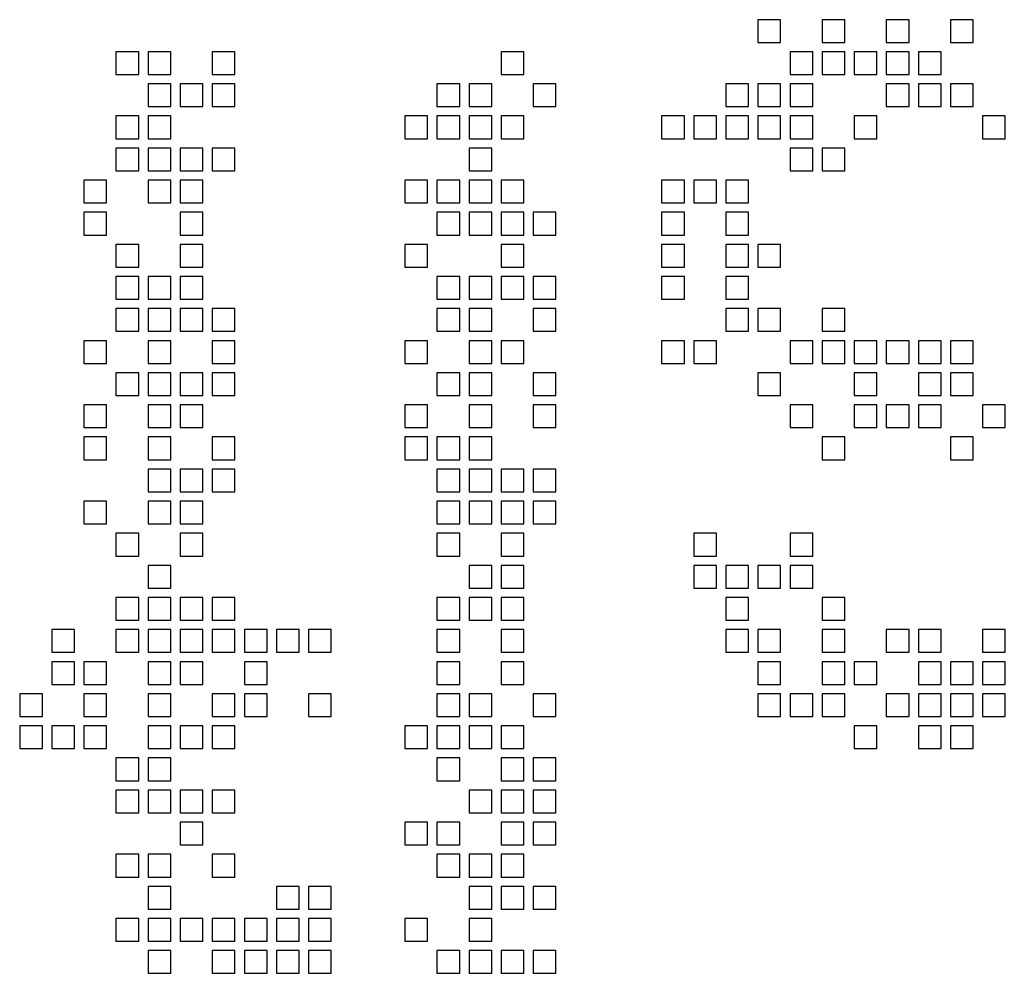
# Model space of a CAD drawing. Header units: millimetres. Extents: x 1 to 486, y 0 to 36.
# Drawn here: x 0.65 to 31.35, y -0.35 to 29.35 of the extents above; entities that cross this region are included whole.
import ezdxf

# ---------------------------------------------------------------- set-up
doc = ezdxf.new("R2010")
doc.units = ezdxf.units.MM

msp = doc.modelspace()

# ---------------------------------------------------------------- linework, layer by layer
for points in [[(23.646, 29.354), (23.646, 28.646), (24.354, 28.646), (24.354, 29.354)], [(25.646, 29.354), (25.646, 28.646), (26.354, 28.646), (26.354, 29.354)], [(27.646, 29.354), (27.646, 28.646), (28.354, 28.646), (28.354, 29.354)], [(29.646, 29.354), (29.646, 28.646), (30.354, 28.646), (30.354, 29.354)], [(3.646, 28.354), (3.646, 27.646), (4.354, 27.646), (4.354, 28.354)], [(4.646, 28.354), (4.646, 27.646), (5.354, 27.646), (5.354, 28.354)], [(6.646, 28.354), (6.646, 27.646), (7.354, 27.646), (7.354, 28.354)], [(15.646, 28.354), (15.646, 27.646), (16.354, 27.646), (16.354, 28.354)], [(24.646, 28.354), (24.646, 27.646), (25.354, 27.646), (25.354, 28.354)], [(25.646, 28.354), (25.646, 27.646), (26.354, 27.646), (26.354, 28.354)], [(25.646, 28.354), (25.646, 27.646), (26.354, 27.646), (26.354, 28.354)], [(26.646, 28.354), (26.646, 27.646), (27.354, 27.646), (27.354, 28.354)], [(27.646, 28.354), (27.646, 27.646), (28.354, 27.646), (28.354, 28.354)], [(28.646, 28.354), (28.646, 27.646), (29.354, 27.646), (29.354, 28.354)], [(4.646, 27.354), (4.646, 26.646), (5.354, 26.646), (5.354, 27.354)], [(5.646, 27.354), (5.646, 26.646), (6.354, 26.646), (6.354, 27.354)], [(5.646, 27.354), (5.646, 26.646), (6.354, 26.646), (6.354, 27.354)], [(6.646, 27.354), (6.646, 26.646), (7.354, 26.646), (7.354, 27.354)], [(13.646, 27.354), (13.646, 26.646), (14.354, 26.646), (14.354, 27.354)], [(14.646, 27.354), (14.646, 26.646), (15.354, 26.646), (15.354, 27.354)], [(16.646, 27.354), (16.646, 26.646), (17.354, 26.646), (17.354, 27.354)], [(16.646, 27.354), (16.646, 26.646), (17.354, 26.646), (17.354, 27.354)], [(22.646, 27.354), (22.646, 26.646), (23.354, 26.646), (23.354, 27.354)], [(23.646, 27.354), (23.646, 26.646), (24.354, 26.646), (24.354, 27.354)], [(23.646, 27.354), (23.646, 26.646), (24.354, 26.646), (24.354, 27.354)], [(24.646, 27.354), (24.646, 26.646), (25.354, 26.646), (25.354, 27.354)], [(24.646, 27.354), (24.646, 26.646), (25.354, 26.646), (25.354, 27.354)], [(27.646, 27.354), (27.646, 26.646), (28.354, 26.646), (28.354, 27.354)], [(27.646, 27.354), (27.646, 26.646), (28.354, 26.646), (28.354, 27.354)], [(28.646, 27.354), (28.646, 26.646), (29.354, 26.646), (29.354, 27.354)], [(28.646, 27.354), (28.646, 26.646), (29.354, 26.646), (29.354, 27.354)], [(29.646, 27.354), (29.646, 26.646), (30.354, 26.646), (30.354, 27.354)], [(29.646, 27.354), (29.646, 26.646), (30.354, 26.646), (30.354, 27.354)], [(3.646, 26.354), (3.646, 25.646), (4.354, 25.646), (4.354, 26.354)], [(3.646, 26.354), (3.646, 25.646), (4.354, 25.646), (4.354, 26.354)], [(4.646, 26.354), (4.646, 25.646), (5.354, 25.646), (5.354, 26.354)], [(12.646, 26.354), (12.646, 25.646), (13.354, 25.646), (13.354, 26.354)], [(13.646, 26.354), (13.646, 25.646), (14.354, 25.646), (14.354, 26.354)], [(14.646, 26.354), (14.646, 25.646), (15.354, 25.646), (15.354, 26.354)], [(15.646, 26.354), (15.646, 25.646), (16.354, 25.646), (16.354, 26.354)], [(15.646, 26.354), (15.646, 25.646), (16.354, 25.646), (16.354, 26.354)], [(20.646, 26.354), (20.646, 25.646), (21.354, 25.646), (21.354, 26.354)], [(21.646, 26.354), (21.646, 25.646), (22.354, 25.646), (22.354, 26.354)], [(22.646, 26.354), (22.646, 25.646), (23.354, 25.646), (23.354, 26.354)], [(23.646, 26.354), (23.646, 25.646), (24.354, 25.646), (24.354, 26.354)], [(24.646, 26.354), (24.646, 25.646), (25.354, 25.646), (25.354, 26.354)], [(26.646, 26.354), (26.646, 25.646), (27.354, 25.646), (27.354, 26.354)], [(30.646, 26.354), (30.646, 25.646), (31.354, 25.646), (31.354, 26.354)], [(30.646, 26.354), (30.646, 25.646), (31.354, 25.646), (31.354, 26.354)], [(3.646, 25.354), (3.646, 24.646), (4.354, 24.646), (4.354, 25.354)], [(3.646, 25.354), (3.646, 24.646), (4.354, 24.646), (4.354, 25.354)], [(4.646, 25.354), (4.646, 24.646), (5.354, 24.646), (5.354, 25.354)], [(5.646, 25.354), (5.646, 24.646), (6.354, 24.646), (6.354, 25.354)], [(5.646, 25.354), (5.646, 24.646), (6.354, 24.646), (6.354, 25.354)], [(6.646, 25.354), (6.646, 24.646), (7.354, 24.646), (7.354, 25.354)], [(14.646, 25.354), (14.646, 24.646), (15.354, 24.646), (15.354, 25.354)], [(14.646, 25.354), (14.646, 24.646), (15.354, 24.646), (15.354, 25.354)], [(24.646, 25.354), (24.646, 24.646), (25.354, 24.646), (25.354, 25.354)], [(25.646, 25.354), (25.646, 24.646), (26.354, 24.646), (26.354, 25.354)], [(2.646, 24.354), (2.646, 23.646), (3.354, 23.646), (3.354, 24.354)], [(4.646, 24.354), (4.646, 23.646), (5.354, 23.646), (5.354, 24.354)], [(5.646, 24.354), (5.646, 23.646), (6.354, 23.646), (6.354, 24.354)], [(12.646, 24.354), (12.646, 23.646), (13.354, 23.646), (13.354, 24.354)], [(13.646, 24.354), (13.646, 23.646), (14.354, 23.646), (14.354, 24.354)], [(14.646, 24.354), (14.646, 23.646), (15.354, 23.646), (15.354, 24.354)], [(15.646, 24.354), (15.646, 23.646), (16.354, 23.646), (16.354, 24.354)], [(20.646, 24.354), (20.646, 23.646), (21.354, 23.646), (21.354, 24.354)], [(20.646, 24.354), (20.646, 23.646), (21.354, 23.646), (21.354, 24.354)], [(21.646, 24.354), (21.646, 23.646), (22.354, 23.646), (22.354, 24.354)], [(22.646, 24.354), (22.646, 23.646), (23.354, 23.646), (23.354, 24.354)], [(22.646, 24.354), (22.646, 23.646), (23.354, 23.646), (23.354, 24.354)], [(22.646, 24.354), (22.646, 23.646), (23.354, 23.646), (23.354, 24.354)], [(2.646, 23.354), (2.646, 22.646), (3.354, 22.646), (3.354, 23.354)], [(5.646, 23.354), (5.646, 22.646), (6.354, 22.646), (6.354, 23.354)], [(13.646, 23.354), (13.646, 22.646), (14.354, 22.646), (14.354, 23.354)], [(14.646, 23.354), (14.646, 22.646), (15.354, 22.646), (15.354, 23.354)], [(15.646, 23.354), (15.646, 22.646), (16.354, 22.646), (16.354, 23.354)], [(15.646, 23.354), (15.646, 22.646), (16.354, 22.646), (16.354, 23.354)], [(15.646, 23.354), (15.646, 22.646), (16.354, 22.646), (16.354, 23.354)], [(16.646, 23.354), (16.646, 22.646), (17.354, 22.646), (17.354, 23.354)], [(20.646, 23.354), (20.646, 22.646), (21.354, 22.646), (21.354, 23.354)], [(22.646, 23.354), (22.646, 22.646), (23.354, 22.646), (23.354, 23.354)], [(22.646, 23.354), (22.646, 22.646), (23.354, 22.646), (23.354, 23.354)], [(22.646, 23.354), (22.646, 22.646), (23.354, 22.646), (23.354, 23.354)], [(3.646, 22.354), (3.646, 21.646), (4.354, 21.646), (4.354, 22.354)], [(3.646, 22.354), (3.646, 21.646), (4.354, 21.646), (4.354, 22.354)], [(5.646, 22.354), (5.646, 21.646), (6.354, 21.646), (6.354, 22.354)], [(5.646, 22.354), (5.646, 21.646), (6.354, 21.646), (6.354, 22.354)], [(5.646, 22.354), (5.646, 21.646), (6.354, 21.646), (6.354, 22.354)], [(12.646, 22.354), (12.646, 21.646), (13.354, 21.646), (13.354, 22.354)], [(12.646, 22.354), (12.646, 21.646), (13.354, 21.646), (13.354, 22.354)], [(15.646, 22.354), (15.646, 21.646), (16.354, 21.646), (16.354, 22.354)], [(20.646, 22.354), (20.646, 21.646), (21.354, 21.646), (21.354, 22.354)], [(20.646, 22.354), (20.646, 21.646), (21.354, 21.646), (21.354, 22.354)], [(22.646, 22.354), (22.646, 21.646), (23.354, 21.646), (23.354, 22.354)], [(23.646, 22.354), (23.646, 21.646), (24.354, 21.646), (24.354, 22.354)], [(3.646, 21.354), (3.646, 20.646), (4.354, 20.646), (4.354, 21.354)], [(4.646, 21.354), (4.646, 20.646), (5.354, 20.646), (5.354, 21.354)], [(5.646, 21.354), (5.646, 20.646), (6.354, 20.646), (6.354, 21.354)], [(5.646, 21.354), (5.646, 20.646), (6.354, 20.646), (6.354, 21.354)], [(13.646, 21.354), (13.646, 20.646), (14.354, 20.646), (14.354, 21.354)], [(14.646, 21.354), (14.646, 20.646), (15.354, 20.646), (15.354, 21.354)], [(15.646, 21.354), (15.646, 20.646), (16.354, 20.646), (16.354, 21.354)], [(16.646, 21.354), (16.646, 20.646), (17.354, 20.646), (17.354, 21.354)], [(16.646, 21.354), (16.646, 20.646), (17.354, 20.646), (17.354, 21.354)], [(20.646, 21.354), (20.646, 20.646), (21.354, 20.646), (21.354, 21.354)], [(20.646, 21.354), (20.646, 20.646), (21.354, 20.646), (21.354, 21.354)], [(22.646, 21.354), (22.646, 20.646), (23.354, 20.646), (23.354, 21.354)], [(3.646, 20.354), (3.646, 19.646), (4.354, 19.646), (4.354, 20.354)], [(4.646, 20.354), (4.646, 19.646), (5.354, 19.646), (5.354, 20.354)], [(5.646, 20.354), (5.646, 19.646), (6.354, 19.646), (6.354, 20.354)], [(6.646, 20.354), (6.646, 19.646), (7.354, 19.646), (7.354, 20.354)], [(13.646, 20.354), (13.646, 19.646), (14.354, 19.646), (14.354, 20.354)], [(13.646, 20.354), (13.646, 19.646), (14.354, 19.646), (14.354, 20.354)], [(14.646, 20.354), (14.646, 19.646), (15.354, 19.646), (15.354, 20.354)], [(16.646, 20.354), (16.646, 19.646), (17.354, 19.646), (17.354, 20.354)], [(22.646, 20.354), (22.646, 19.646), (23.354, 19.646), (23.354, 20.354)], [(23.646, 20.354), (23.646, 19.646), (24.354, 19.646), (24.354, 20.354)], [(23.646, 20.354), (23.646, 19.646), (24.354, 19.646), (24.354, 20.354)], [(23.646, 20.354), (23.646, 19.646), (24.354, 19.646), (24.354, 20.354)], [(23.646, 20.354), (23.646, 19.646), (24.354, 19.646), (24.354, 20.354)], [(25.646, 20.354), (25.646, 19.646), (26.354, 19.646), (26.354, 20.354)], [(2.646, 19.354), (2.646, 18.646), (3.354, 18.646), (3.354, 19.354)], [(4.646, 19.354), (4.646, 18.646), (5.354, 18.646), (5.354, 19.354)], [(4.646, 19.354), (4.646, 18.646), (5.354, 18.646), (5.354, 19.354)], [(6.646, 19.354), (6.646, 18.646), (7.354, 18.646), (7.354, 19.354)], [(6.646, 19.354), (6.646, 18.646), (7.354, 18.646), (7.354, 19.354)], [(12.646, 19.354), (12.646, 18.646), (13.354, 18.646), (13.354, 19.354)], [(14.646, 19.354), (14.646, 18.646), (15.354, 18.646), (15.354, 19.354)], [(15.646, 19.354), (15.646, 18.646), (16.354, 18.646), (16.354, 19.354)], [(20.646, 19.354), (20.646, 18.646), (21.354, 18.646), (21.354, 19.354)], [(21.646, 19.354), (21.646, 18.646), (22.354, 18.646), (22.354, 19.354)], [(24.646, 19.354), (24.646, 18.646), (25.354, 18.646), (25.354, 19.354)], [(25.646, 19.354), (25.646, 18.646), (26.354, 18.646), (26.354, 19.354)], [(25.646, 19.354), (25.646, 18.646), (26.354, 18.646), (26.354, 19.354)], [(26.646, 19.354), (26.646, 18.646), (27.354, 18.646), (27.354, 19.354)], [(27.646, 19.354), (27.646, 18.646), (28.354, 18.646), (28.354, 19.354)], [(28.646, 19.354), (28.646, 18.646), (29.354, 18.646), (29.354, 19.354)], [(29.646, 19.354), (29.646, 18.646), (30.354, 18.646), (30.354, 19.354)], [(3.646, 18.354), (3.646, 17.646), (4.354, 17.646), (4.354, 18.354)], [(4.646, 18.354), (4.646, 17.646), (5.354, 17.646), (5.354, 18.354)], [(5.646, 18.354), (5.646, 17.646), (6.354, 17.646), (6.354, 18.354)], [(6.646, 18.354), (6.646, 17.646), (7.354, 17.646), (7.354, 18.354)], [(13.646, 18.354), (13.646, 17.646), (14.354, 17.646), (14.354, 18.354)], [(13.646, 18.354), (13.646, 17.646), (14.354, 17.646), (14.354, 18.354)], [(14.646, 18.354), (14.646, 17.646), (15.354, 17.646), (15.354, 18.354)], [(16.646, 18.354), (16.646, 17.646), (17.354, 17.646), (17.354, 18.354)], [(16.646, 18.354), (16.646, 17.646), (17.354, 17.646), (17.354, 18.354)], [(23.646, 18.354), (23.646, 17.646), (24.354, 17.646), (24.354, 18.354)], [(23.646, 18.354), (23.646, 17.646), (24.354, 17.646), (24.354, 18.354)], [(26.646, 18.354), (26.646, 17.646), (27.354, 17.646), (27.354, 18.354)], [(26.646, 18.354), (26.646, 17.646), (27.354, 17.646), (27.354, 18.354)], [(28.646, 18.354), (28.646, 17.646), (29.354, 17.646), (29.354, 18.354)], [(29.646, 18.354), (29.646, 17.646), (30.354, 17.646), (30.354, 18.354)], [(29.646, 18.354), (29.646, 17.646), (30.354, 17.646), (30.354, 18.354)], [(2.646, 17.354), (2.646, 16.646), (3.354, 16.646), (3.354, 17.354)], [(4.646, 17.354), (4.646, 16.646), (5.354, 16.646), (5.354, 17.354)], [(4.646, 17.354), (4.646, 16.646), (5.354, 16.646), (5.354, 17.354)], [(4.646, 17.354), (4.646, 16.646), (5.354, 16.646), (5.354, 17.354)], [(5.646, 17.354), (5.646, 16.646), (6.354, 16.646), (6.354, 17.354)], [(12.646, 17.354), (12.646, 16.646), (13.354, 16.646), (13.354, 17.354)], [(14.646, 17.354), (14.646, 16.646), (15.354, 16.646), (15.354, 17.354)], [(16.646, 17.354), (16.646, 16.646), (17.354, 16.646), (17.354, 17.354)], [(24.646, 17.354), (24.646, 16.646), (25.354, 16.646), (25.354, 17.354)], [(24.646, 17.354), (24.646, 16.646), (25.354, 16.646), (25.354, 17.354)], [(26.646, 17.354), (26.646, 16.646), (27.354, 16.646), (27.354, 17.354)], [(26.646, 17.354), (26.646, 16.646), (27.354, 16.646), (27.354, 17.354)], [(27.646, 17.354), (27.646, 16.646), (28.354, 16.646), (28.354, 17.354)], [(27.646, 17.354), (27.646, 16.646), (28.354, 16.646), (28.354, 17.354)], [(28.646, 17.354), (28.646, 16.646), (29.354, 16.646), (29.354, 17.354)], [(30.646, 17.354), (30.646, 16.646), (31.354, 16.646), (31.354, 17.354)], [(30.646, 17.354), (30.646, 16.646), (31.354, 16.646), (31.354, 17.354)], [(2.646, 16.354), (2.646, 15.646), (3.354, 15.646), (3.354, 16.354)], [(4.646, 16.354), (4.646, 15.646), (5.354, 15.646), (5.354, 16.354)], [(6.646, 16.354), (6.646, 15.646), (7.354, 15.646), (7.354, 16.354)], [(12.646, 16.354), (12.646, 15.646), (13.354, 15.646), (13.354, 16.354)], [(13.646, 16.354), (13.646, 15.646), (14.354, 15.646), (14.354, 16.354)], [(14.646, 16.354), (14.646, 15.646), (15.354, 15.646), (15.354, 16.354)], [(14.646, 16.354), (14.646, 15.646), (15.354, 15.646), (15.354, 16.354)], [(14.646, 16.354), (14.646, 15.646), (15.354, 15.646), (15.354, 16.354)], [(25.646, 16.354), (25.646, 15.646), (26.354, 15.646), (26.354, 16.354)], [(29.646, 16.354), (29.646, 15.646), (30.354, 15.646), (30.354, 16.354)], [(4.646, 15.354), (4.646, 14.646), (5.354, 14.646), (5.354, 15.354)], [(4.646, 15.354), (4.646, 14.646), (5.354, 14.646), (5.354, 15.354)], [(5.646, 15.354), (5.646, 14.646), (6.354, 14.646), (6.354, 15.354)], [(6.646, 15.354), (6.646, 14.646), (7.354, 14.646), (7.354, 15.354)], [(13.646, 15.354), (13.646, 14.646), (14.354, 14.646), (14.354, 15.354)], [(14.646, 15.354), (14.646, 14.646), (15.354, 14.646), (15.354, 15.354)], [(15.646, 15.354), (15.646, 14.646), (16.354, 14.646), (16.354, 15.354)], [(16.646, 15.354), (16.646, 14.646), (17.354, 14.646), (17.354, 15.354)], [(2.646, 14.354), (2.646, 13.646), (3.354, 13.646), (3.354, 14.354)], [(4.646, 14.354), (4.646, 13.646), (5.354, 13.646), (5.354, 14.354)], [(5.646, 14.354), (5.646, 13.646), (6.354, 13.646), (6.354, 14.354)], [(13.646, 14.354), (13.646, 13.646), (14.354, 13.646), (14.354, 14.354)], [(14.646, 14.354), (14.646, 13.646), (15.354, 13.646), (15.354, 14.354)], [(15.646, 14.354), (15.646, 13.646), (16.354, 13.646), (16.354, 14.354)], [(16.646, 14.354), (16.646, 13.646), (17.354, 13.646), (17.354, 14.354)], [(3.646, 13.354), (3.646, 12.646), (4.354, 12.646), (4.354, 13.354)], [(3.646, 13.354), (3.646, 12.646), (4.354, 12.646), (4.354, 13.354)], [(5.646, 13.354), (5.646, 12.646), (6.354, 12.646), (6.354, 13.354)], [(5.646, 13.354), (5.646, 12.646), (6.354, 12.646), (6.354, 13.354)], [(13.646, 13.354), (13.646, 12.646), (14.354, 12.646), (14.354, 13.354)], [(13.646, 13.354), (13.646, 12.646), (14.354, 12.646), (14.354, 13.354)], [(15.646, 13.354), (15.646, 12.646), (16.354, 12.646), (16.354, 13.354)], [(21.646, 13.354), (21.646, 12.646), (22.354, 12.646), (22.354, 13.354)], [(24.646, 13.354), (24.646, 12.646), (25.354, 12.646), (25.354, 13.354)], [(4.646, 12.354), (4.646, 11.646), (5.354, 11.646), (5.354, 12.354)], [(4.646, 12.354), (4.646, 11.646), (5.354, 11.646), (5.354, 12.354)], [(14.646, 12.354), (14.646, 11.646), (15.354, 11.646), (15.354, 12.354)], [(15.646, 12.354), (15.646, 11.646), (16.354, 11.646), (16.354, 12.354)], [(15.646, 12.354), (15.646, 11.646), (16.354, 11.646), (16.354, 12.354)], [(15.646, 12.354), (15.646, 11.646), (16.354, 11.646), (16.354, 12.354)], [(21.646, 12.354), (21.646, 11.646), (22.354, 11.646), (22.354, 12.354)], [(21.646, 12.354), (21.646, 11.646), (22.354, 11.646), (22.354, 12.354)], [(21.646, 12.354), (21.646, 11.646), (22.354, 11.646), (22.354, 12.354)], [(22.646, 12.354), (22.646, 11.646), (23.354, 11.646), (23.354, 12.354)], [(23.646, 12.354), (23.646, 11.646), (24.354, 11.646), (24.354, 12.354)], [(24.646, 12.354), (24.646, 11.646), (25.354, 11.646), (25.354, 12.354)], [(3.646, 11.354), (3.646, 10.646), (4.354, 10.646), (4.354, 11.354)], [(3.646, 11.354), (3.646, 10.646), (4.354, 10.646), (4.354, 11.354)], [(4.646, 11.354), (4.646, 10.646), (5.354, 10.646), (5.354, 11.354)], [(4.646, 11.354), (4.646, 10.646), (5.354, 10.646), (5.354, 11.354)], [(5.646, 11.354), (5.646, 10.646), (6.354, 10.646), (6.354, 11.354)], [(6.646, 11.354), (6.646, 10.646), (7.354, 10.646), (7.354, 11.354)], [(13.646, 11.354), (13.646, 10.646), (14.354, 10.646), (14.354, 11.354)], [(14.646, 11.354), (14.646, 10.646), (15.354, 10.646), (15.354, 11.354)], [(15.646, 11.354), (15.646, 10.646), (16.354, 10.646), (16.354, 11.354)], [(22.646, 11.354), (22.646, 10.646), (23.354, 10.646), (23.354, 11.354)], [(22.646, 11.354), (22.646, 10.646), (23.354, 10.646), (23.354, 11.354)], [(25.646, 11.354), (25.646, 10.646), (26.354, 10.646), (26.354, 11.354)], [(1.646, 10.354), (1.646, 9.646), (2.354, 9.646), (2.354, 10.354)], [(1.646, 10.354), (1.646, 9.646), (2.354, 9.646), (2.354, 10.354)], [(3.646, 10.354), (3.646, 9.646), (4.354, 9.646), (4.354, 10.354)], [(3.646, 10.354), (3.646, 9.646), (4.354, 9.646), (4.354, 10.354)], [(4.646, 10.354), (4.646, 9.646), (5.354, 9.646), (5.354, 10.354)], [(5.646, 10.354), (5.646, 9.646), (6.354, 9.646), (6.354, 10.354)], [(6.646, 10.354), (6.646, 9.646), (7.354, 9.646), (7.354, 10.354)], [(7.646, 10.354), (7.646, 9.646), (8.354, 9.646), (8.354, 10.354)], [(8.646, 10.354), (8.646, 9.646), (9.354, 9.646), (9.354, 10.354)], [(9.646, 10.354), (9.646, 9.646), (10.354, 9.646), (10.354, 10.354)], [(13.646, 10.354), (13.646, 9.646), (14.354, 9.646), (14.354, 10.354)], [(13.646, 10.354), (13.646, 9.646), (14.354, 9.646), (14.354, 10.354)], [(13.646, 10.354), (13.646, 9.646), (14.354, 9.646), (14.354, 10.354)], [(15.646, 10.354), (15.646, 9.646), (16.354, 9.646), (16.354, 10.354)], [(15.646, 10.354), (15.646, 9.646), (16.354, 9.646), (16.354, 10.354)], [(22.646, 10.354), (22.646, 9.646), (23.354, 9.646), (23.354, 10.354)], [(22.646, 10.354), (22.646, 9.646), (23.354, 9.646), (23.354, 10.354)], [(23.646, 10.354), (23.646, 9.646), (24.354, 9.646), (24.354, 10.354)], [(25.646, 10.354), (25.646, 9.646), (26.354, 9.646), (26.354, 10.354)], [(27.646, 10.354), (27.646, 9.646), (28.354, 9.646), (28.354, 10.354)], [(28.646, 10.354), (28.646, 9.646), (29.354, 9.646), (29.354, 10.354)], [(30.646, 10.354), (30.646, 9.646), (31.354, 9.646), (31.354, 10.354)], [(30.646, 10.354), (30.646, 9.646), (31.354, 9.646), (31.354, 10.354)], [(1.646, 9.354), (1.646, 8.646), (2.354, 8.646), (2.354, 9.354)], [(2.646, 9.354), (2.646, 8.646), (3.354, 8.646), (3.354, 9.354)], [(2.646, 9.354), (2.646, 8.646), (3.354, 8.646), (3.354, 9.354)], [(4.646, 9.354), (4.646, 8.646), (5.354, 8.646), (5.354, 9.354)], [(5.646, 9.354), (5.646, 8.646), (6.354, 8.646), (6.354, 9.354)], [(5.646, 9.354), (5.646, 8.646), (6.354, 8.646), (6.354, 9.354)], [(7.646, 9.354), (7.646, 8.646), (8.354, 8.646), (8.354, 9.354)], [(13.646, 9.354), (13.646, 8.646), (14.354, 8.646), (14.354, 9.354)], [(15.646, 9.354), (15.646, 8.646), (16.354, 8.646), (16.354, 9.354)], [(15.646, 9.354), (15.646, 8.646), (16.354, 8.646), (16.354, 9.354)], [(15.646, 9.354), (15.646, 8.646), (16.354, 8.646), (16.354, 9.354)], [(23.646, 9.354), (23.646, 8.646), (24.354, 8.646), (24.354, 9.354)], [(25.646, 9.354), (25.646, 8.646), (26.354, 8.646), (26.354, 9.354)], [(25.646, 9.354), (25.646, 8.646), (26.354, 8.646), (26.354, 9.354)], [(26.646, 9.354), (26.646, 8.646), (27.354, 8.646), (27.354, 9.354)], [(28.646, 9.354), (28.646, 8.646), (29.354, 8.646), (29.354, 9.354)], [(29.646, 9.354), (29.646, 8.646), (30.354, 8.646), (30.354, 9.354)], [(30.646, 9.354), (30.646, 8.646), (31.354, 8.646), (31.354, 9.354)], [(0.646, 8.354), (0.646, 7.646), (1.354, 7.646), (1.354, 8.354)], [(0.646, 8.354), (0.646, 7.646), (1.354, 7.646), (1.354, 8.354)], [(2.646, 8.354), (2.646, 7.646), (3.354, 7.646), (3.354, 8.354)], [(4.646, 8.354), (4.646, 7.646), (5.354, 7.646), (5.354, 8.354)], [(4.646, 8.354), (4.646, 7.646), (5.354, 7.646), (5.354, 8.354)], [(6.646, 8.354), (6.646, 7.646), (7.354, 7.646), (7.354, 8.354)], [(6.646, 8.354), (6.646, 7.646), (7.354, 7.646), (7.354, 8.354)], [(7.646, 8.354), (7.646, 7.646), (8.354, 7.646), (8.354, 8.354)], [(9.646, 8.354), (9.646, 7.646), (10.354, 7.646), (10.354, 8.354)], [(9.646, 8.354), (9.646, 7.646), (10.354, 7.646), (10.354, 8.354)], [(13.646, 8.354), (13.646, 7.646), (14.354, 7.646), (14.354, 8.354)], [(14.646, 8.354), (14.646, 7.646), (15.354, 7.646), (15.354, 8.354)], [(16.646, 8.354), (16.646, 7.646), (17.354, 7.646), (17.354, 8.354)], [(23.646, 8.354), (23.646, 7.646), (24.354, 7.646), (24.354, 8.354)], [(23.646, 8.354), (23.646, 7.646), (24.354, 7.646), (24.354, 8.354)], [(24.646, 8.354), (24.646, 7.646), (25.354, 7.646), (25.354, 8.354)], [(24.646, 8.354), (24.646, 7.646), (25.354, 7.646), (25.354, 8.354)], [(25.646, 8.354), (25.646, 7.646), (26.354, 7.646), (26.354, 8.354)], [(27.646, 8.354), (27.646, 7.646), (28.354, 7.646), (28.354, 8.354)], [(28.646, 8.354), (28.646, 7.646), (29.354, 7.646), (29.354, 8.354)], [(29.646, 8.354), (29.646, 7.646), (30.354, 7.646), (30.354, 8.354)], [(30.646, 8.354), (30.646, 7.646), (31.354, 7.646), (31.354, 8.354)], [(0.646, 7.354), (0.646, 6.646), (1.354, 6.646), (1.354, 7.354)], [(1.646, 7.354), (1.646, 6.646), (2.354, 6.646), (2.354, 7.354)], [(2.646, 7.354), (2.646, 6.646), (3.354, 6.646), (3.354, 7.354)], [(4.646, 7.354), (4.646, 6.646), (5.354, 6.646), (5.354, 7.354)], [(5.646, 7.354), (5.646, 6.646), (6.354, 6.646), (6.354, 7.354)], [(6.646, 7.354), (6.646, 6.646), (7.354, 6.646), (7.354, 7.354)], [(6.646, 7.354), (6.646, 6.646), (7.354, 6.646), (7.354, 7.354)], [(12.646, 7.354), (12.646, 6.646), (13.354, 6.646), (13.354, 7.354)], [(13.646, 7.354), (13.646, 6.646), (14.354, 6.646), (14.354, 7.354)], [(14.646, 7.354), (14.646, 6.646), (15.354, 6.646), (15.354, 7.354)], [(15.646, 7.354), (15.646, 6.646), (16.354, 6.646), (16.354, 7.354)], [(15.646, 7.354), (15.646, 6.646), (16.354, 6.646), (16.354, 7.354)], [(26.646, 7.354), (26.646, 6.646), (27.354, 6.646), (27.354, 7.354)], [(26.646, 7.354), (26.646, 6.646), (27.354, 6.646), (27.354, 7.354)], [(28.646, 7.354), (28.646, 6.646), (29.354, 6.646), (29.354, 7.354)], [(28.646, 7.354), (28.646, 6.646), (29.354, 6.646), (29.354, 7.354)], [(28.646, 7.354), (28.646, 6.646), (29.354, 6.646), (29.354, 7.354)], [(29.646, 7.354), (29.646, 6.646), (30.354, 6.646), (30.354, 7.354)], [(29.646, 7.354), (29.646, 6.646), (30.354, 6.646), (30.354, 7.354)], [(3.646, 6.354), (3.646, 5.646), (4.354, 5.646), (4.354, 6.354)], [(3.646, 6.354), (3.646, 5.646), (4.354, 5.646), (4.354, 6.354)], [(4.646, 6.354), (4.646, 5.646), (5.354, 5.646), (5.354, 6.354)], [(13.646, 6.354), (13.646, 5.646), (14.354, 5.646), (14.354, 6.354)], [(13.646, 6.354), (13.646, 5.646), (14.354, 5.646), (14.354, 6.354)], [(13.646, 6.354), (13.646, 5.646), (14.354, 5.646), (14.354, 6.354)], [(15.646, 6.354), (15.646, 5.646), (16.354, 5.646), (16.354, 6.354)], [(16.646, 6.354), (16.646, 5.646), (17.354, 5.646), (17.354, 6.354)], [(3.646, 5.354), (3.646, 4.646), (4.354, 4.646), (4.354, 5.354)], [(4.646, 5.354), (4.646, 4.646), (5.354, 4.646), (5.354, 5.354)], [(4.646, 5.354), (4.646, 4.646), (5.354, 4.646), (5.354, 5.354)], [(5.646, 5.354), (5.646, 4.646), (6.354, 4.646), (6.354, 5.354)], [(6.646, 5.354), (6.646, 4.646), (7.354, 4.646), (7.354, 5.354)], [(6.646, 5.354), (6.646, 4.646), (7.354, 4.646), (7.354, 5.354)], [(14.646, 5.354), (14.646, 4.646), (15.354, 4.646), (15.354, 5.354)], [(15.646, 5.354), (15.646, 4.646), (16.354, 4.646), (16.354, 5.354)], [(16.646, 5.354), (16.646, 4.646), (17.354, 4.646), (17.354, 5.354)], [(5.646, 4.354), (5.646, 3.646), (6.354, 3.646), (6.354, 4.354)], [(12.646, 4.354), (12.646, 3.646), (13.354, 3.646), (13.354, 4.354)], [(13.646, 4.354), (13.646, 3.646), (14.354, 3.646), (14.354, 4.354)], [(15.646, 4.354), (15.646, 3.646), (16.354, 3.646), (16.354, 4.354)], [(15.646, 4.354), (15.646, 3.646), (16.354, 3.646), (16.354, 4.354)], [(16.646, 4.354), (16.646, 3.646), (17.354, 3.646), (17.354, 4.354)], [(3.646, 3.354), (3.646, 2.646), (4.354, 2.646), (4.354, 3.354)], [(3.646, 3.354), (3.646, 2.646), (4.354, 2.646), (4.354, 3.354)], [(3.646, 3.354), (3.646, 2.646), (4.354, 2.646), (4.354, 3.354)], [(4.646, 3.354), (4.646, 2.646), (5.354, 2.646), (5.354, 3.354)], [(6.646, 3.354), (6.646, 2.646), (7.354, 2.646), (7.354, 3.354)], [(6.646, 3.354), (6.646, 2.646), (7.354, 2.646), (7.354, 3.354)], [(13.646, 3.354), (13.646, 2.646), (14.354, 2.646), (14.354, 3.354)], [(14.646, 3.354), (14.646, 2.646), (15.354, 2.646), (15.354, 3.354)], [(15.646, 3.354), (15.646, 2.646), (16.354, 2.646), (16.354, 3.354)], [(4.646, 2.354), (4.646, 1.646), (5.354, 1.646), (5.354, 2.354)], [(4.646, 2.354), (4.646, 1.646), (5.354, 1.646), (5.354, 2.354)], [(4.646, 2.354), (4.646, 1.646), (5.354, 1.646), (5.354, 2.354)], [(8.646, 2.354), (8.646, 1.646), (9.354, 1.646), (9.354, 2.354)], [(9.646, 2.354), (9.646, 1.646), (10.354, 1.646), (10.354, 2.354)], [(14.646, 2.354), (14.646, 1.646), (15.354, 1.646), (15.354, 2.354)], [(15.646, 2.354), (15.646, 1.646), (16.354, 1.646), (16.354, 2.354)], [(15.646, 2.354), (15.646, 1.646), (16.354, 1.646), (16.354, 2.354)], [(16.646, 2.354), (16.646, 1.646), (17.354, 1.646), (17.354, 2.354)], [(3.646, 1.354), (3.646, 0.646), (4.354, 0.646), (4.354, 1.354)], [(4.646, 1.354), (4.646, 0.646), (5.354, 0.646), (5.354, 1.354)], [(5.646, 1.354), (5.646, 0.646), (6.354, 0.646), (6.354, 1.354)], [(6.646, 1.354), (6.646, 0.646), (7.354, 0.646), (7.354, 1.354)], [(7.646, 1.354), (7.646, 0.646), (8.354, 0.646), (8.354, 1.354)], [(8.646, 1.354), (8.646, 0.646), (9.354, 0.646), (9.354, 1.354)], [(9.646, 1.354), (9.646, 0.646), (10.354, 0.646), (10.354, 1.354)], [(12.646, 1.354), (12.646, 0.646), (13.354, 0.646), (13.354, 1.354)], [(12.646, 1.354), (12.646, 0.646), (13.354, 0.646), (13.354, 1.354)], [(14.646, 1.354), (14.646, 0.646), (15.354, 0.646), (15.354, 1.354)], [(14.646, 1.354), (14.646, 0.646), (15.354, 0.646), (15.354, 1.354)], [(4.646, 0.354), (4.646, -0.354), (5.354, -0.354), (5.354, 0.354)], [(6.646, 0.354), (6.646, -0.354), (7.354, -0.354), (7.354, 0.354)], [(6.646, 0.354), (6.646, -0.354), (7.354, -0.354), (7.354, 0.354)], [(7.646, 0.354), (7.646, -0.354), (8.354, -0.354), (8.354, 0.354)], [(8.646, 0.354), (8.646, -0.354), (9.354, -0.354), (9.354, 0.354)], [(9.646, 0.354), (9.646, -0.354), (10.354, -0.354), (10.354, 0.354)], [(13.646, 0.354), (13.646, -0.354), (14.354, -0.354), (14.354, 0.354)], [(14.646, 0.354), (14.646, -0.354), (15.354, -0.354), (15.354, 0.354)], [(14.646, 0.354), (14.646, -0.354), (15.354, -0.354), (15.354, 0.354)], [(15.646, 0.354), (15.646, -0.354), (16.354, -0.354), (16.354, 0.354)], [(15.646, 0.354), (15.646, -0.354), (16.354, -0.354), (16.354, 0.354)], [(16.646, 0.354), (16.646, -0.354), (17.354, -0.354), (17.354, 0.354)]]:
    msp.add_lwpolyline(points, close=True)

doc.saveas('drawing.dxf')
